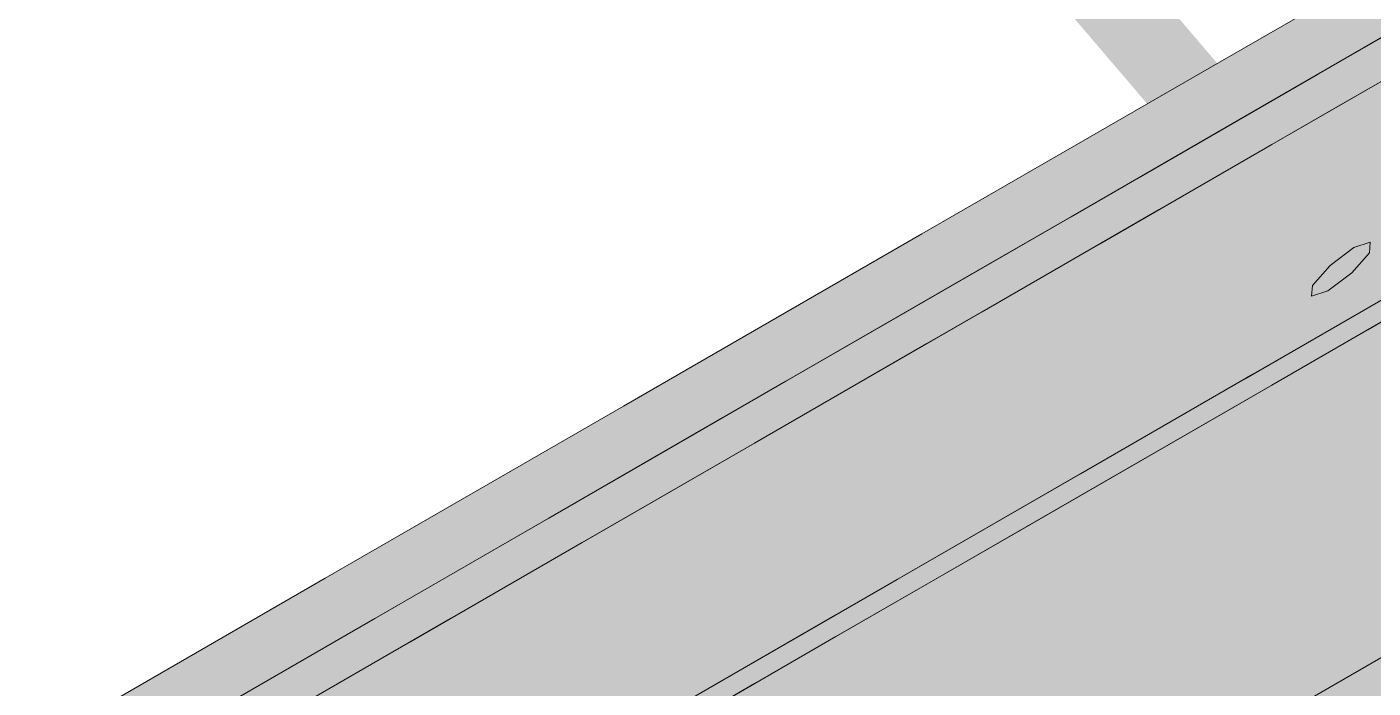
# Model space of a CAD drawing. Header units: metres. Extents: x 349021 to 349543, y 9281040 to 9281959.
# Drawn here: x 349206.6688 to 349206.8642, y 9281044.2691 to 9281044.3651 of the extents above; entities that cross this region are included whole.
import ezdxf

# ---------------------------------------------------------------- set-up
doc = ezdxf.new("R2010")
doc.units = ezdxf.units.M
doc.header["$LTSCALE"] = 0.25
doc.layers.add('ISO-3D', color=7, linetype='CONTINUOUS', lineweight=13)
doc.layers.add('ISO-3D-ARISTAS', color=250, linetype='CONTINUOUS', lineweight=13)

msp = doc.modelspace()

# ---------------------------------------------------------------- linework, layer by layer
at = {"layer": 'ISO-3D', "true_color": 0x8e8d88}
for points in [[(349206.88529, 9281044.335), (349206.84199, 9281044.31), (349206.88529, 9281044.385), (349206.84199, 9281044.36)], [(349206.84199, 9281044.31), (349206.79869, 9281044.285), (349206.84199, 9281044.36), (349206.79869, 9281044.335)], [(349206.79869, 9281044.285), (349206.75538, 9281044.26), (349206.79869, 9281044.335), (349206.75538, 9281044.31)], [(349206.88529, 9281044.285), (349206.84199, 9281044.26), (349206.88529, 9281044.335), (349206.84199, 9281044.31)], [(349206.75538, 9281044.26), (349206.71208, 9281044.235), (349206.75538, 9281044.31), (349206.71208, 9281044.285)], [(349206.84199, 9281044.26), (349206.79869, 9281044.235), (349206.84199, 9281044.31), (349206.79869, 9281044.285)], [(349206.71208, 9281044.235), (349206.66878, 9281044.21), (349206.71208, 9281044.285), (349206.66878, 9281044.26)], [(349206.79869, 9281044.235), (349206.75538, 9281044.21), (349206.79869, 9281044.285), (349206.75538, 9281044.26)], [(349206.88529, 9281044.2669), (349206.84199, 9281044.2419), (349206.88529, 9281044.285), (349206.84199, 9281044.26)], [(349206.88529, 9281044.235), (349206.84199, 9281044.21), (349206.88529, 9281044.285), (349206.84199, 9281044.26)]]:
    msp.add_solid(points, dxfattribs=at)
at = {"layer": 'ISO-3D', "true_color": 0xb0aea8}
for points in [[(349206.91416, 9281044.36833), (349206.87085, 9281044.34333), (349206.88529, 9281044.385), (349206.84199, 9281044.36)], [(349206.87085, 9281044.34333), (349206.82755, 9281044.31833), (349206.84199, 9281044.36), (349206.79869, 9281044.335)], [(349206.89972, 9281044.32667), (349206.85642, 9281044.30167), (349206.87085, 9281044.34333), (349206.82755, 9281044.31833)], [(349206.82755, 9281044.31833), (349206.78425, 9281044.29333), (349206.79869, 9281044.335), (349206.75538, 9281044.31)], [(349206.92859, 9281044.31), (349206.88529, 9281044.285), (349206.89972, 9281044.32667), (349206.85642, 9281044.30167)], [(349206.85642, 9281044.30167), (349206.81312, 9281044.27667), (349206.82755, 9281044.31833), (349206.78425, 9281044.29333)], [(349206.78425, 9281044.29333), (349206.74095, 9281044.26833), (349206.75538, 9281044.31), (349206.71208, 9281044.285)], [(349206.88529, 9281044.285), (349206.84199, 9281044.26), (349206.85642, 9281044.30167), (349206.81312, 9281044.27667)], [(349206.81312, 9281044.27667), (349206.76982, 9281044.25167), (349206.78425, 9281044.29333), (349206.74095, 9281044.26833)], [(349206.74095, 9281044.26833), (349206.69765, 9281044.24333), (349206.71208, 9281044.285), (349206.66878, 9281044.26)], [(349206.84199, 9281044.26), (349206.79869, 9281044.235), (349206.81312, 9281044.27667), (349206.76982, 9281044.25167)]]:
    msp.add_solid(points, dxfattribs=at)
at = {"layer": 'ISO-3D', "true_color": 0x70472f}
for points in [[(349206.86376, 9281044.33379), (349206.8614, 9281044.33303), (349206.82582, 9281044.3782), (349206.82346, 9281044.37743)], [(349206.85526, 9281044.32597), (349206.85763, 9281044.32673), (349206.81732, 9281044.37038), (349206.81969, 9281044.37114)]]:
    msp.add_solid(points, dxfattribs=at)
at = {"layer": 'ISO-3D', "true_color": 0x5a3926}
for points in [[(349206.86364, 9281044.33226), (349206.86376, 9281044.33379), (349206.8257, 9281044.37667), (349206.82582, 9281044.3782)], [(349206.85539, 9281044.3275), (349206.85526, 9281044.32597), (349206.81745, 9281044.3719), (349206.81732, 9281044.37038)]]:
    msp.add_solid(points, dxfattribs=at)
at = {"layer": 'ISO-3D', "true_color": 0x885739}
for points in [[(349206.8614, 9281044.33303), (349206.85793, 9281044.33042), (349206.82346, 9281044.37743), (349206.81999, 9281044.37483)], [(349206.85763, 9281044.32673), (349206.8611, 9281044.32934), (349206.81969, 9281044.37114), (349206.82316, 9281044.37374)]]:
    msp.add_solid(points, dxfattribs=at)
at = {"layer": 'ISO-3D', "true_color": 0x7f5135}
for points in [[(349206.8611, 9281044.32934), (349206.86364, 9281044.33226), (349206.82316, 9281044.37374), (349206.8257, 9281044.37667)], [(349206.85793, 9281044.33042), (349206.85539, 9281044.3275), (349206.81999, 9281044.37483), (349206.81745, 9281044.3719)]]:
    msp.add_solid(points, dxfattribs=at)
at = {"layer": 'ISO-3D', "true_color": 0x2b2e35}
for points in [[(349206.89835, 9281044.36349), (349206.87263, 9281044.34864), (349206.88185, 9281044.37302), (349206.85613, 9281044.35816)], [(349206.89973, 9281044.35952), (349206.874, 9281044.34467), (349206.8846, 9281044.36825), (349206.85888, 9281044.3534)], [(349206.87263, 9281044.34864), (349206.8469, 9281044.33379), (349206.85613, 9281044.35816), (349206.8304, 9281044.34331)], [(349206.874, 9281044.34467), (349206.84828, 9281044.32982), (349206.85888, 9281044.3534), (349206.83315, 9281044.33855)], [(349206.88912, 9281044.33911), (349206.8634, 9281044.32426), (349206.87263, 9281044.34864), (349206.8469, 9281044.33379)], [(349206.8469, 9281044.33379), (349206.82118, 9281044.31893), (349206.8304, 9281044.34331), (349206.80468, 9281044.32846)], [(349206.88912, 9281044.33594), (349206.8634, 9281044.32109), (349206.874, 9281044.34467), (349206.84828, 9281044.32982)], [(349206.84828, 9281044.32982), (349206.82255, 9281044.31497), (349206.83315, 9281044.33855), (349206.80743, 9281044.3237)], [(349206.8634, 9281044.32426), (349206.83767, 9281044.30941), (349206.8469, 9281044.33379), (349206.82118, 9281044.31893)], [(349206.8634, 9281044.32109), (349206.83767, 9281044.30623), (349206.84828, 9281044.32982), (349206.82255, 9281044.31497)], [(349206.87452, 9281044.32751), (349206.84949, 9281044.31306), (349206.87177, 9281044.3291), (349206.84674, 9281044.31464)], [(349206.82118, 9281044.31893), (349206.79545, 9281044.30408), (349206.80468, 9281044.32846), (349206.77895, 9281044.31361)], [(349206.82255, 9281044.31497), (349206.79683, 9281044.30011), (349206.80743, 9281044.3237), (349206.7817, 9281044.30884)], [(349206.83767, 9281044.30941), (349206.81195, 9281044.29456), (349206.82118, 9281044.31893), (349206.79545, 9281044.30408)], [(349206.79545, 9281044.30408), (349206.76973, 9281044.28923), (349206.77895, 9281044.31361), (349206.75323, 9281044.29875)], [(349206.83767, 9281044.30623), (349206.81195, 9281044.29138), (349206.82255, 9281044.31497), (349206.79683, 9281044.30011)], [(349206.84949, 9281044.31306), (349206.82446, 9281044.29861), (349206.84674, 9281044.31464), (349206.82171, 9281044.30019)], [(349206.79683, 9281044.30011), (349206.7711, 9281044.28526), (349206.7817, 9281044.30884), (349206.75598, 9281044.29399)], [(349206.81195, 9281044.29456), (349206.78622, 9281044.2797), (349206.79545, 9281044.30408), (349206.76973, 9281044.28923)], [(349206.81195, 9281044.29138), (349206.78622, 9281044.27653), (349206.79683, 9281044.30011), (349206.7711, 9281044.28526)], [(349206.82446, 9281044.29861), (349206.79943, 9281044.28416), (349206.82171, 9281044.30019), (349206.79668, 9281044.28574)], [(349206.76973, 9281044.28923), (349206.744, 9281044.27438), (349206.75323, 9281044.29875), (349206.7275, 9281044.2839)], [(349206.7711, 9281044.28526), (349206.74538, 9281044.27041), (349206.75598, 9281044.29399), (349206.73025, 9281044.27914)], [(349206.78622, 9281044.2797), (349206.7605, 9281044.26485), (349206.76973, 9281044.28923), (349206.744, 9281044.27438)], [(349206.78622, 9281044.27653), (349206.7605, 9281044.26168), (349206.7711, 9281044.28526), (349206.74538, 9281044.27041)], [(349206.79943, 9281044.28416), (349206.7744, 9281044.2697), (349206.79668, 9281044.28574), (349206.77165, 9281044.27129)], [(349206.744, 9281044.27438), (349206.71828, 9281044.25952), (349206.7275, 9281044.2839), (349206.70178, 9281044.26905)], [(349206.74538, 9281044.27041), (349206.71965, 9281044.25556), (349206.73025, 9281044.27914), (349206.70453, 9281044.26429)], [(349206.7605, 9281044.26485), (349206.73477, 9281044.25), (349206.744, 9281044.27438), (349206.71828, 9281044.25952)], [(349206.7744, 9281044.2697), (349206.74937, 9281044.25525), (349206.77165, 9281044.27129), (349206.74662, 9281044.25684)], [(349206.7605, 9281044.26168), (349206.73477, 9281044.24682), (349206.74538, 9281044.27041), (349206.71965, 9281044.25556)]]:
    msp.add_solid(points, dxfattribs=at)
at = {"layer": 'ISO-3D', "true_color": 0x22252b}
for points in [[(349206.87085, 9281044.36349), (349206.8456, 9281044.34891), (349206.87085, 9281044.36667), (349206.8456, 9281044.35208)], [(349206.87085, 9281044.34603), (349206.8456, 9281044.33145), (349206.87085, 9281044.36349), (349206.8456, 9281044.34891)], [(349206.87452, 9281044.34497), (349206.84949, 9281044.33052), (349206.87452, 9281044.36243), (349206.84949, 9281044.34798)], [(349206.8456, 9281044.34891), (349206.82034, 9281044.33432), (349206.8456, 9281044.35208), (349206.82034, 9281044.3375)], [(349206.8456, 9281044.33145), (349206.82034, 9281044.31686), (349206.8456, 9281044.34891), (349206.82034, 9281044.33432)], [(349206.84949, 9281044.33052), (349206.82446, 9281044.31607), (349206.84949, 9281044.34798), (349206.82446, 9281044.33353)], [(349206.87085, 9281044.32857), (349206.8456, 9281044.31398), (349206.87085, 9281044.34603), (349206.8456, 9281044.33145)], [(349206.87452, 9281044.32751), (349206.84949, 9281044.31306), (349206.87452, 9281044.34497), (349206.84949, 9281044.33052)], [(349206.88912, 9281044.33594), (349206.8634, 9281044.32109), (349206.88912, 9281044.33911), (349206.8634, 9281044.32426)], [(349206.82034, 9281044.33432), (349206.79508, 9281044.31974), (349206.82034, 9281044.3375), (349206.79508, 9281044.32292)], [(349206.82034, 9281044.31686), (349206.79508, 9281044.30228), (349206.82034, 9281044.33432), (349206.79508, 9281044.31974)], [(349206.82446, 9281044.31607), (349206.79943, 9281044.30162), (349206.82446, 9281044.33353), (349206.79943, 9281044.31908)], [(349206.8456, 9281044.31398), (349206.82034, 9281044.2994), (349206.8456, 9281044.33145), (349206.82034, 9281044.31686)], [(349206.84949, 9281044.31306), (349206.82446, 9281044.29861), (349206.84949, 9281044.33052), (349206.82446, 9281044.31607)], [(349206.8634, 9281044.32109), (349206.83767, 9281044.30623), (349206.8634, 9281044.32426), (349206.83767, 9281044.30941)], [(349206.79508, 9281044.31974), (349206.76982, 9281044.30516), (349206.79508, 9281044.32292), (349206.76982, 9281044.30833)], [(349206.79508, 9281044.30228), (349206.76982, 9281044.2877), (349206.79508, 9281044.31974), (349206.76982, 9281044.30516)], [(349206.79943, 9281044.30162), (349206.7744, 9281044.28717), (349206.79943, 9281044.31908), (349206.7744, 9281044.30463)], [(349206.82034, 9281044.2994), (349206.79508, 9281044.28482), (349206.82034, 9281044.31686), (349206.79508, 9281044.30228)], [(349206.82446, 9281044.29861), (349206.79943, 9281044.28416), (349206.82446, 9281044.31607), (349206.79943, 9281044.30162)], [(349206.76982, 9281044.30516), (349206.74456, 9281044.29057), (349206.76982, 9281044.30833), (349206.74456, 9281044.29375)], [(349206.83767, 9281044.30623), (349206.81195, 9281044.29138), (349206.83767, 9281044.30941), (349206.81195, 9281044.29456)], [(349206.76982, 9281044.2877), (349206.74456, 9281044.27311), (349206.76982, 9281044.30516), (349206.74456, 9281044.29057)], [(349206.7744, 9281044.28717), (349206.74937, 9281044.27272), (349206.7744, 9281044.30463), (349206.74937, 9281044.29018)], [(349206.79508, 9281044.28482), (349206.76982, 9281044.27023), (349206.79508, 9281044.30228), (349206.76982, 9281044.2877)], [(349206.79943, 9281044.28416), (349206.7744, 9281044.2697), (349206.79943, 9281044.30162), (349206.7744, 9281044.28717)], [(349206.81195, 9281044.29138), (349206.78622, 9281044.27653), (349206.81195, 9281044.29456), (349206.78622, 9281044.2797)], [(349206.74456, 9281044.29057), (349206.7193, 9281044.27599), (349206.74456, 9281044.29375), (349206.7193, 9281044.27917)], [(349206.74456, 9281044.27311), (349206.7193, 9281044.25853), (349206.74456, 9281044.29057), (349206.7193, 9281044.27599)], [(349206.74937, 9281044.27272), (349206.72434, 9281044.25826), (349206.74937, 9281044.29018), (349206.72434, 9281044.27573)], [(349206.76982, 9281044.27023), (349206.74456, 9281044.25565), (349206.76982, 9281044.2877), (349206.74456, 9281044.27311)], [(349206.7744, 9281044.2697), (349206.74937, 9281044.25525), (349206.7744, 9281044.28717), (349206.74937, 9281044.27272)], [(349206.7193, 9281044.27599), (349206.69404, 9281044.26141), (349206.7193, 9281044.27917), (349206.69404, 9281044.26458)], [(349206.78622, 9281044.27653), (349206.7605, 9281044.26168), (349206.78622, 9281044.2797), (349206.7605, 9281044.26485)], [(349206.7193, 9281044.25853), (349206.69404, 9281044.24395), (349206.7193, 9281044.27599), (349206.69404, 9281044.26141)], [(349206.72434, 9281044.25826), (349206.69931, 9281044.24381), (349206.72434, 9281044.27573), (349206.69931, 9281044.26128)], [(349206.74456, 9281044.25565), (349206.7193, 9281044.24107), (349206.74456, 9281044.27311), (349206.7193, 9281044.25853)], [(349206.74937, 9281044.25525), (349206.72434, 9281044.2408), (349206.74937, 9281044.27272), (349206.72434, 9281044.25826)]]:
    msp.add_solid(points, dxfattribs=at)
at = {"layer": 'ISO-3D', "true_color": 0x503321}
for points in [[(349206.85951, 9281044.32988), (349206.8614, 9281044.33303), (349206.85793, 9281044.33042)], [(349206.85951, 9281044.32988), (349206.86364, 9281044.33226), (349206.86376, 9281044.33379)], [(349206.85951, 9281044.32988), (349206.86376, 9281044.33379), (349206.8614, 9281044.33303)], [(349206.85951, 9281044.32988), (349206.8611, 9281044.32934), (349206.86364, 9281044.33226)], [(349206.85951, 9281044.32988), (349206.85526, 9281044.32597), (349206.85763, 9281044.32673)], [(349206.85951, 9281044.32988), (349206.85539, 9281044.3275), (349206.85526, 9281044.32597)], [(349206.85951, 9281044.32988), (349206.85793, 9281044.33042), (349206.85539, 9281044.3275)], [(349206.85951, 9281044.32988), (349206.85763, 9281044.32673), (349206.8611, 9281044.32934)]]:
    msp.add_solid(points, dxfattribs=at)
at = {"layer": 'ISO-3D-ARISTAS', "color": 250}
for p, q in [((349206.84199, 9281044.36), (349206.88529, 9281044.385)), ((349206.84199, 9281044.36), (349206.88529, 9281044.385)), ((349206.85613, 9281044.35816), (349206.88185, 9281044.37302)), ((349206.85888, 9281044.3534), (349206.8846, 9281044.36825)), ((349206.8456, 9281044.35208), (349206.87085, 9281044.36667)), ((349206.84949, 9281044.34798), (349206.87452, 9281044.36243)), ((349206.79869, 9281044.335), (349206.84199, 9281044.36)), ((349206.79869, 9281044.335), (349206.84199, 9281044.36)), ((349206.8304, 9281044.34331), (349206.85613, 9281044.35816)), ((349206.83315, 9281044.33855), (349206.85888, 9281044.3534)), ((349206.82034, 9281044.3375), (349206.8456, 9281044.35208)), ((349206.82446, 9281044.33353), (349206.84949, 9281044.34798)), ((349206.80468, 9281044.32846), (349206.8304, 9281044.34331)), ((349206.88912, 9281044.33911), (349206.8634, 9281044.32426)), ((349206.8634, 9281044.32426), (349206.88912, 9281044.33911)), ((349206.79508, 9281044.32292), (349206.82034, 9281044.3375)), ((349206.80743, 9281044.3237), (349206.83315, 9281044.33855)), ((349206.75538, 9281044.31), (349206.79869, 9281044.335)), ((349206.75538, 9281044.31), (349206.79869, 9281044.335)), ((349206.88912, 9281044.33594), (349206.8634, 9281044.32109)), ((349206.88912, 9281044.33594), (349206.8634, 9281044.32109)), ((349206.79943, 9281044.31908), (349206.82446, 9281044.33353)), ((349206.8614, 9281044.33303), (349206.85793, 9281044.33042)), ((349206.8614, 9281044.33303), (349206.85793, 9281044.33042)), ((349206.86376, 9281044.33379), (349206.8614, 9281044.33303)), ((349206.86376, 9281044.33379), (349206.8614, 9281044.33303)), ((349206.86364, 9281044.33226), (349206.86376, 9281044.33379)), ((349206.86364, 9281044.33226), (349206.86376, 9281044.33379)), ((349206.8611, 9281044.32934), (349206.86364, 9281044.33226)), ((349206.8611, 9281044.32934), (349206.86364, 9281044.33226)), ((349206.84674, 9281044.31464), (349206.87177, 9281044.3291)), ((349206.85793, 9281044.33042), (349206.85539, 9281044.3275)), ((349206.85793, 9281044.33042), (349206.85539, 9281044.3275)), ((349206.85763, 9281044.32673), (349206.8611, 9281044.32934)), ((349206.85763, 9281044.32673), (349206.8611, 9281044.32934)), ((349206.77895, 9281044.31361), (349206.80468, 9281044.32846)), ((349206.87085, 9281044.32857), (349206.8456, 9281044.31398)), ((349206.87452, 9281044.32751), (349206.84949, 9281044.31306)), ((349206.87452, 9281044.32751), (349206.84949, 9281044.31306)), ((349206.85539, 9281044.3275), (349206.85526, 9281044.32597)), ((349206.85539, 9281044.3275), (349206.85526, 9281044.32597)), ((349206.85526, 9281044.32597), (349206.85763, 9281044.32673)), ((349206.85526, 9281044.32597), (349206.85763, 9281044.32673)), ((349206.7817, 9281044.30884), (349206.80743, 9281044.3237)), ((349206.8634, 9281044.32426), (349206.83767, 9281044.30941)), ((349206.83767, 9281044.30941), (349206.8634, 9281044.32426)), ((349206.76982, 9281044.30833), (349206.79508, 9281044.32292)), ((349206.8634, 9281044.32109), (349206.83767, 9281044.30623)), ((349206.8634, 9281044.32109), (349206.83767, 9281044.30623)), ((349206.7744, 9281044.30463), (349206.79943, 9281044.31908)), ((349206.75323, 9281044.29875), (349206.77895, 9281044.31361)), ((349206.8456, 9281044.31398), (349206.82034, 9281044.2994)), ((349206.82171, 9281044.30019), (349206.84674, 9281044.31464)), ((349206.84949, 9281044.31306), (349206.82446, 9281044.29861)), ((349206.84949, 9281044.31306), (349206.82446, 9281044.29861)), ((349206.71208, 9281044.285), (349206.75538, 9281044.31)), ((349206.71208, 9281044.285), (349206.75538, 9281044.31)), ((349206.74456, 9281044.29375), (349206.76982, 9281044.30833)), ((349206.75598, 9281044.29399), (349206.7817, 9281044.30884)), ((349206.83767, 9281044.30941), (349206.81195, 9281044.29456)), ((349206.81195, 9281044.29456), (349206.83767, 9281044.30941)), ((349206.83767, 9281044.30623), (349206.81195, 9281044.29138)), ((349206.83767, 9281044.30623), (349206.81195, 9281044.29138)), ((349206.74937, 9281044.29018), (349206.7744, 9281044.30463)), ((349206.79668, 9281044.28574), (349206.82171, 9281044.30019)), ((349206.7275, 9281044.2839), (349206.75323, 9281044.29875)), ((349206.82034, 9281044.2994), (349206.79508, 9281044.28482)), ((349206.82446, 9281044.29861), (349206.79943, 9281044.28416)), ((349206.82446, 9281044.29861), (349206.79943, 9281044.28416)), ((349206.73025, 9281044.27914), (349206.75598, 9281044.29399)), ((349206.81195, 9281044.29456), (349206.78622, 9281044.2797)), ((349206.78622, 9281044.2797), (349206.81195, 9281044.29456)), ((349206.7193, 9281044.27917), (349206.74456, 9281044.29375)), ((349206.72434, 9281044.27573), (349206.74937, 9281044.29018)), ((349206.81195, 9281044.29138), (349206.78622, 9281044.27653)), ((349206.81195, 9281044.29138), (349206.78622, 9281044.27653)), ((349206.66878, 9281044.26), (349206.71208, 9281044.285)), ((349206.66878, 9281044.26), (349206.71208, 9281044.285)), ((349206.79508, 9281044.28482), (349206.76982, 9281044.27023)), ((349206.77165, 9281044.27129), (349206.79668, 9281044.28574)), ((349206.79943, 9281044.28416), (349206.7744, 9281044.2697)), ((349206.79943, 9281044.28416), (349206.7744, 9281044.2697)), ((349206.84199, 9281044.26), (349206.88529, 9281044.285)), ((349206.88529, 9281044.285), (349206.84199, 9281044.26)), ((349206.70178, 9281044.26905), (349206.7275, 9281044.2839)), ((349206.69404, 9281044.26458), (349206.7193, 9281044.27917)), ((349206.70453, 9281044.26429), (349206.73025, 9281044.27914)), ((349206.78622, 9281044.2797), (349206.7605, 9281044.26485)), ((349206.7605, 9281044.26485), (349206.78622, 9281044.2797)), ((349206.78622, 9281044.27653), (349206.7605, 9281044.26168)), ((349206.78622, 9281044.27653), (349206.7605, 9281044.26168)), ((349206.69931, 9281044.26128), (349206.72434, 9281044.27573)), ((349206.74662, 9281044.25684), (349206.77165, 9281044.27129)), ((349206.76982, 9281044.27023), (349206.74456, 9281044.25565)), ((349206.7744, 9281044.2697), (349206.74937, 9281044.25525)), ((349206.7744, 9281044.2697), (349206.74937, 9281044.25525))]:
    msp.add_line(p, q, dxfattribs=at)

doc.saveas('drawing.dxf')
